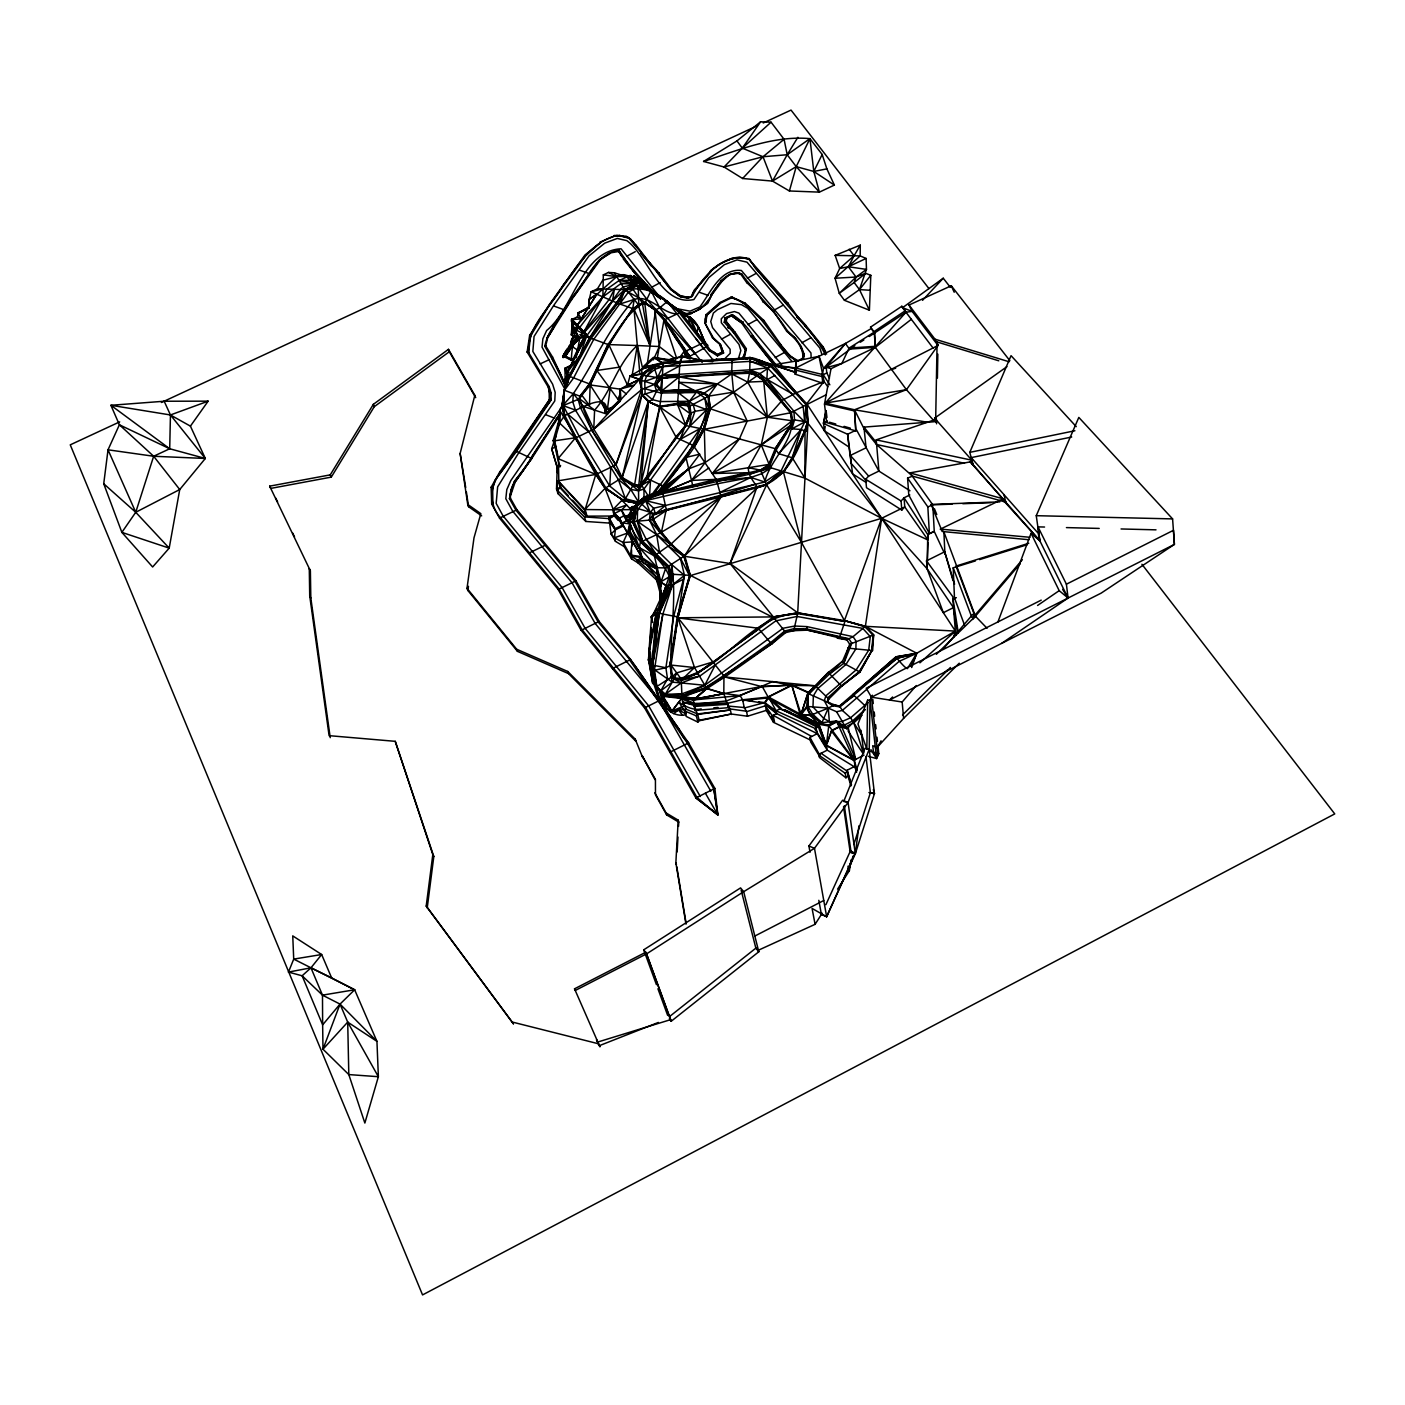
<?xml version="1.0" encoding="UTF-8"?>
<svg xmlns="http://www.w3.org/2000/svg" width="1405" height="1405" viewBox="0 0 1405 1405"><rect width="100%" height="100%" fill="white"/><g stroke="black" fill="none" stroke-linecap="round" stroke-linejoin="round"><path stroke-width="1.5" d="M774.875 375.451L764.619 381.071L757.945 375.188L749.796 371.851L731.654 373.888L704.344 393.084L689.434 401.303L660.192 401.567L652.447 399.67L645.106 393.505L644.737 381.352L662.124 375.381L749.901 369.831L759.227 373.431L791.366 412.455L792.543 420.85L790.558 426.839L776.122 450.039L769.729 465.951L760.263 470.095L748.707 472.73L712.423 473.503L761.264 444.823L791.647 421.166L794.51 419.884L808.015 422.132L806.066 404.605L770.713 366.301L750.358 361.348L662.739 366.652L653.94 366.67L653.237 365.37L641.751 369.058C642.138 377.892 641.084 386.48 641.909 395.033L648.32 401.637L652.447 399.67L656.592 391.029L654.414 384.408L657.505 377.646L653.94 366.67L653.272 365.599L643.508 366.371L653.29 357.414L669.781 359.75L682.584 356.554L703.361 360.804L682.514 356.238L679.757 362.385L678.527 390.766L661.017 391.363L655.784 384.847L639.486 379.684L642.489 373.66L630.002 375.873L642.542 373.993L662.598 362.718L750.094 357.871L796.301 372.343M626.261 393.892L620.22 389.027L633.936 385.427L627.332 385.198L620.237 389.185L619.605 402.058M707.681 345.279L704.853 342.065L683.866 352.075L687.554 357.643L706.416 346.807L707.681 345.261L706.539 344.717C701.13 337.007 698.443 319.392 688.538 317.354C671.45 306.624 657.031 290.185 636.5 285.531L624.733 289.641L597.424 288.833L591.101 291.801L589.239 299.441L589.064 308.204L588.414 307.115L581.301 318.935L571.536 319.532L571.536 321.727L579.65 327.541L602.885 296.877L606.942 289.079L619.113 280.508L630.16 275.468L633.374 277.856L634.322 276.346L638.941 281.755L640.03 281.246L660.613 298.65L661.509 297.579L642.875 284.723L642.506 287.674L635.604 284.196L620.992 283.529L602.885 296.877L577.315 324.959M630.16 275.468L632.127 276.89L633.76 276.118L640.768 281.878L642.665 285.32L636.623 278.594L632.531 280.508L635.481 278.611L639.363 280.859L634.709 283.037L619.113 280.508L632.443 280.122L634.902 284.161L623.118 286.971L620.518 289.43L587.167 335.233L574.241 329.262L571.765 319.304L587.202 335.075L586.798 336.568L589.714 337.709L568.814 376.101C568.287 379.122 566.338 373.221 565.161 379.842L567.251 385.163M703.729 348.967L677.087 313.965C661.158 313.368 650.322 294.207 634.182 299.458C608.804 327.716 594.315 362.718 573.293 393.681L572.836 402.006L575.418 410.067L618.288 479.491L630.722 489.432L638.573 490.749L643.947 489.045L689.767 426.33L690.961 413.228L689.908 406.15L687.466 403.85L677.526 403.885L686.817 404.57L689.012 406.589L708.629 396.175C695.071 386.638 676.56 390.555 661.017 391.363C676.121 391.942 694.86 386.919 707.944 396.509C713.74 435.181 679.388 464.721 658.383 492.681C680.125 468.813 698.513 441.293 706.662 409.68L693.209 404.587L689.434 401.303L659.806 406.414L648.32 401.637L659.753 406.993L661.825 390.889L662.984 363.351L654.08 357.555L662.984 363.351L750.516 358.486L770.713 366.301L773.47 364.878L806.066 404.605L807.295 422.484L805.768 431.353L801.219 429.491L791.928 428.841L789.979 425.891L761.264 444.823L748.444 467.707C747.741 475.487 753.853 481.388 757.471 487.693C786.343 480.211 800.481 448.827 807.295 422.484L881.638 518.305L927.107 568.744L953.451 607.61L957.578 633.304M708.805 467.953L691.506 480.44L664.056 491.89L661.369 490.556L643.648 497.247L630.81 510.524L629.581 530.528L639.415 547.651L654.344 555.871L671.274 543.875L683.884 556.169L689.574 575.839L677.877 617.866L671.098 665.162L681.214 679.159L682.022 697.951L694.263 703.378L727.772 703.273L742.595 699.778L768.553 697.038L791.788 685.412L815.111 685.728L828.23 672.451L841.718 686.272L828.757 698.917L815.128 685.816L724.769 676.964L705.925 687.291L681.074 696.388L664.354 695.387L653.641 683.252L649.479 659.788L651.639 658.717M860.282 245.137L860.194 255.921L835.062 278.243L839.277 293.329L844.44 300.319L869.396 310.206L870.819 275.327L865.62 273.29L856.049 277.031L835.062 278.243L839.681 268.495L854.082 255.763L860.282 245.137L835.15 255.376L839.681 268.495L848.374 266.757L866.112 258.45L866.464 269.391L859.456 289.606L844.44 300.319M620.975 389.255L590.1 384.935L579.861 396.175L564.195 390.168L561.93 406.15L559.822 410.383L559.682 423.116L554.641 440.713L558.4 458.258L558.804 480.738L560.981 487.798L568.182 495.561M659.208 575.312L656.117 578.087L657.013 581.582L657.979 581.319L638.098 562.966L631.548 558.856L624.277 546.65L615.478 541.364L614.477 537.816L615.337 529.826L610.402 523.152L585.832 521.466L557.961 493.594L558.013 489.449M861.757 735.272L850.587 717.779L842.315 710.421L839.558 706.065L834.447 704.906L828.265 708.102L821.907 722.732L812.757 714.249L807.928 706.504L808.174 692.7L791.788 685.412L772.592 681.601L740.066 695.615L693.403 699.953L682.022 697.951L671.713 711.387L662.826 695.756L681.618 697.266L693.403 699.953L695.018 710.473L728.651 707.646L723.803 693.666L706.75 688.626L694.509 667.533L671.063 665.074L665.882 667.744L654.888 665.584C646.476 672.029 653.132 653.026 649.426 650.743L656.539 613.353L669.237 576.419C661.211 555.133 635.991 545.807 629.826 522.853L635.921 505.624L634.129 521.536L642.647 541.241L669.096 566.426L671.59 575.365L670.817 584.779L659.226 613.405L651.955 667.041L659.208 700.638L644.579 707.927L581.108 630.265L558.119 589.415L499.495 518.059L491.68 504.009L491.135 487.254L499.934 471.623L500.584 472.66C489.66 485.972 488.501 504.571 500.496 517.672L559.137 589.029L582.144 629.844L645.615 707.4L696.933 797.443L717.867 814.988L695.861 797.899L644.561 707.839L645.615 707.4M807.295 422.484L805.03 430.281L804.907 478.122L881.638 518.305L928.073 540.064L904.75 506.906L904.065 497.792L909.808 494.964M818.816 900.306L821.398 914.497L826.649 916.727L855.329 853.748L874.454 793.632L869.221 749.234L866.832 749.058L867.675 700.129L870.029 700.305L872.347 695.194M656.434 984.677L643.701 949.833L740.576 887.89L743.667 891.683L758.788 951.782L671.274 1021.207L645.896 952.186L574.522 988.821L575.33 990.437L646.739 953.767L743.667 891.683L814.479 848.304L848.058 802.431L869.221 749.234L870.029 700.305L876.615 758.612L868.237 756.276M935.66 420.394L937.1 341.977L998.779 360.804M937.398 378.103L937.838 354.165M169.706 448.757L110.907 405.29L170.444 414.967L190.413 426.137L205.323 458.469L153.654 456.256L135.741 512.281L108.027 449.811L153.654 456.256L169.706 448.757L170.444 414.967L164.174 401.233L110.907 405.29L119.39 424.784L153.654 456.256L179.735 489.537L169.197 548.126L152.636 566.988L121.866 532.372L103.724 483.759L108.027 449.811L119.39 424.784L169.706 448.757L205.323 458.469L179.735 489.537L135.741 512.281L121.866 532.372L169.197 548.126L135.741 512.281L103.724 483.759M657.136 358.784L663.933 320.094L680.617 312.314L667.287 301.443L651.007 290.8L636.518 285.637L625.207 290.361L617.62 303.252L591.136 338.412L586.5 335.76C583.514 332.423 569.429 373.361 577.683 349.669C569.165 347.211 569.06 336.585 577.244 334.952L574.223 329.42L579.071 327.418L583.865 331.861L602.885 296.877L603.325 274.853L608.488 272.43L614.336 272.781L630.898 278.032L634.34 276.399L643.121 285.935L644.315 285.373L652.341 292.345L648.653 289.5C654.396 293.803 650.006 288.359 651.621 293.259M659.788 601.656L660.473 582.021L666.058 585.622L670.817 584.779L670.431 575.839L667.515 567.111L641.33 541.786L642.647 541.241L637.29 521.237L637.624 508.505L635.921 505.624L632.443 521.694L641.365 541.873L667.533 567.198L656.627 554.852L646.265 539.485L637.29 521.237L650.287 512.597L653.641 508.241L764.794 482.038L781.11 470.886L804.696 421.957L806.066 404.605L824.015 381.405L819.01 356.29L845.406 343.47L871.258 328.559L874.63 333.108L875.315 347.351L906.436 389.694L933.71 420.569M956.278 635.078L955.382 631.091L806.962 404.06L771.538 365.809L759.016 360.154L796.055 372.729L795.142 374.169L822.856 383.249L824.015 381.405L827.808 386.779M557.961 493.594L556.52 488.993L557.205 467.461L560.665 465.81M585.832 521.466L584.498 516.935L556.802 489.818L557.065 481.213M557.346 472.607L557.486 468.304L551.673 448.792L555.888 436.375M795.142 374.169L795.95 361.032L819.01 356.29L823.558 368.373L822.048 376.522L822.856 383.249M954.592 584.199L944.687 551.779L926.492 560.841L952.836 596.756L953.451 607.61L943.335 612.685L927.107 568.744L927.757 534.638L904.065 497.792L901.097 501.005L901.782 510.103L866.516 487.728L865.673 479.263L868.659 476.102L878.898 471.079L909.966 490.767M927.107 568.744L928.003 542.119M660.332 601.726L661.017 582.091L665.777 567.954L684.744 555.748L721.187 496.79L766.252 484.251L783.797 472.168L792.192 457.749L805.03 430.281L792.648 458.381L804.907 478.122L770.959 467.812L749.673 474.205L663.213 493.594L645.018 499.548L636.518 506.678L644.298 498.318L664.056 491.89L688.713 468.831L699.795 454.166L685.956 457.415L692.63 485.111M781.11 470.886L766.656 484.848L760.966 471.255L769.729 465.951L761.264 444.823L767.376 417.215L747.706 382.107L749.796 371.851L661.966 377.717L660.613 388.992L654.414 384.408L641.523 389.677L593.753 429.192L575.33 438.114L563.774 415.792L562.088 406.256L573.293 393.681L578.122 399.477L580.476 407.661L591.804 430.229L620.834 478.262L622.116 477.542L648.302 401.549L659.735 406.906L677.473 404.517L678.597 389.852L661.825 390.889L655.784 384.847L659.419 378.244L731.671 373.993L732.128 359.68L679.757 362.385C665.162 361.436 647.389 365.581 640.891 380.123L639.451 379.578L627.332 385.233L639.38 379.455L642.103 389.519L641.892 394.946L622.152 477.63L605.081 488.325L584.533 509.927L586.359 516.144L614.406 516.039L619.412 518.094L627.368 533.11L623.153 542.523L624.277 546.65M585.13 336.814L581.81 337.288L580.195 334.706L586.798 336.568L579.756 338.254L572.66 345.648C568.147 380.421 577.385 342.539 586.623 335.865L589.714 337.709M678.545 826.386L678.773 822.118L666.69 814.935L655.468 794.791L655.433 779.459L642.085 755.627L655.011 779.652M573.135 364.58L564.951 368.338L565.161 379.842L567.813 377.084L566.724 373.203L586.5 335.76M570.764 343.997L564.511 355.711L572.555 360.822L564.863 357.028L564.511 355.711L577.016 339.729L576.085 337.586L571.291 334.882L571.8 328.454C574.996 332.212 586.869 324.011 572.994 328.313L574.627 330.93L574.399 337.499L571.817 335.11L573.381 329.718L572.028 327.558L574.364 329.244L579.756 338.254L576.226 357.678M578.579 327.716L574.241 329.262L572.994 328.313L571.817 335.11L578.579 327.716L572.994 328.313L573.381 329.718L572.028 327.558M622.152 477.63L615.934 464.739L593.753 429.192L594.614 410.12C612.264 390.379 617.164 363.386 637.308 345.525L659.279 346.526L675.77 359.329M694.86 353.867L646.932 299.388L633.778 281.808L630.441 280.262L630.898 277.944L629.071 275.977L623.89 274.678L619.342 274.765L616.725 276.627L596.985 294.33L589.239 299.441L588.607 307.467L578.105 313.368L577.455 316.828L571.782 319.497L571.817 335.11M630.898 278.032L632.531 280.508L630.459 280.315M632.092 545.895C633.901 537.975 627.157 530.44 630.301 522.432L628.825 519.973L631.46 518.691L630.81 510.524L633.374 509.646L634.902 506.116L629.949 508.487L631.741 512.421L629.949 508.487L631.741 509.418L628.79 515.073L629.932 518.357L625.576 516.759L629.299 514.599M586.869 336.498L583.707 332.88L587.202 335.075M805.75 431.247L807.998 422.044L797.654 613.616C747.811 615.197 722.381 674.769 674.031 678.984L671.239 677.052C668.692 639.819 677.509 601.516 671.608 564.529L646.265 539.485L640.329 542.277L639.415 547.651L642.067 557.644L657.171 567.69L665.777 567.954M677.157 851.939L677.965 837.029M771.556 365.897L756.803 375.732L749.69 373.115L750.059 357.432L732.093 359.241L732.497 360.224L750.077 357.783L771.556 365.897L758.911 360.277M642.243 501.128L638.643 502.252L625.401 498.722L609.752 486.077L610.789 467.321M685.939 923.946L675.858 862.793L678.194 820.151L666.093 812.951L654.853 792.771M661.825 390.889L679.089 376.891L717.305 383.986L733.568 392.153L767.376 417.215L781.9 400.653L766.867 379.262L767.499 367.847L750.358 361.348M563.493 402.129L564.318 390.186L563.265 405.694L564.722 415.336L576.278 437.658L605.854 487.957L622.731 500.004L638.66 503.289L635.938 506.222M563.721 400.144L564.318 390.186L568.621 375.978L566.514 373.309L586.623 335.865L576.717 338.623C557.293 373.186 559.102 352.023 576.981 341.134L576.717 338.623L578.737 336.779M492.892 504.026L491.68 504.009L492.892 504.026L492.646 487.64L495.227 479.983L516.46 451.497L550.83 400.337L551.217 393.119L549.144 386.603L528.596 352.514C527.015 325.837 551.427 306.764 563.265 285.057C578.087 265.896 591.329 241.66 616.83 235.496L628.14 237.392C642.77 254.182 656.855 271.92 670.712 289.43L680.406 296.718L684.551 296.666L688.116 298.317L688.169 297.28L680.933 296.051L671.274 289.044L658.822 272.746L658.084 273.431L670.712 289.43L680.406 296.718L688.116 298.317L692.244 296.35C702.166 276.539 724.365 251.987 748.97 259.205C773.312 290.782 801.359 319.409 825.279 351.197L825.332 354.921C818.694 340.642 807.682 327.892 796.6 316.95L797.601 316.582L806.031 325.679L823.277 347.035L822.171 347.527L823.26 346.947L826.632 354.042M791.735 685.078L768.482 696.722L764.636 702.623L744.351 707.997L742.595 699.778L740.014 695.387L762.177 686.501L791.735 685.078L762.23 686.729L724.769 676.964L706.768 688.713L693.403 699.953L723.803 693.666L723.961 675.665L770.678 642.542L784.798 630.986L794.194 628.597L806.488 628.878L848.883 638.748L851.799 643.209L843.808 663.336L829.301 674.189L808.894 693.912L808.086 692.173L791.7 684.885L800.411 715.356M649.549 495.965L650.515 480.053L638.555 487.166L633.058 485.392L620.834 478.262L630.722 489.432L638.643 502.252L622.731 500.004L605.063 488.238L595.79 474.433L557.609 458.452L553.851 440.907L576.278 437.658L559.699 410.348L561.93 406.115L579.492 398.844L589.415 383.881L608.945 344.857L632.742 308.661L642.243 302.725L645.264 302.725L668.288 318.777L694.702 353.059M848.234 648.162L849.691 644.175L851.799 643.209L848.234 648.162L872.663 650.585L873.611 634.849L865.375 626.314L844.44 620.606L797.794 612.861L773.417 616.918L677.842 617.779L684.481 575.348L680.301 557.926L656.644 534.638L637.29 521.237M559.647 415.336L531.705 458.574L515.407 450.865L549.267 399.986L549.144 386.603L548.161 386.972L527.103 351.97L528.596 352.514L530.651 335.813L549.706 304.586L585.709 255.657L600.602 242.556L585.042 254.92L549.355 304.516L529.667 335.338L530.651 335.813L529.65 335.251L527.121 352.075L528.596 352.514M911.336 319.304L875.315 347.351L849.481 349.09L845.406 343.47L826.158 367.109L826.825 372.922L823.207 374.678L795.704 368.022L796.214 360.541M609.752 486.077L579.141 436.288L563.265 405.694L564.318 390.186L562.053 406.15L564.722 415.336L559.436 423.151L559.822 410.383M731.584 297.878C745.528 300.775 752.378 312.7 762.827 320.463L763.881 320.498L745.37 303.252L732.514 297.351L720.783 303.006L706.961 315.124L705.925 314.738L720.168 302.409L730.723 297.403C762.739 306.852 771.608 343.962 797.425 361.348L802.835 358.012C803.748 346.736 794.492 337.832 786.624 331.071L787.116 330.474C774.19 309.873 755.802 293.786 741.805 274.045L737.906 272.781C713.441 274.116 714.074 307.238 691.84 312.542C690.716 321.113 652.236 292.258 671.432 305.781C662.616 299.704 677.509 307.994 678.404 310.329L668.183 303.462M563.862 400.443L564.125 396.544M558.154 428.174L559.014 416.284L559.26 424.538M668.236 546.071L683.884 556.169L730.056 563.51L797.794 612.861L794.194 628.597L807.295 630.09L846.776 639.714L849.709 644.263L873.629 634.955L871.89 650.515L859.368 671.362L841.718 686.184L859.86 672.029L871.89 650.515L872.997 635.253L865.375 626.314L881.638 518.305L904.75 506.906L901.782 510.103M568.112 382.546L568.621 375.978L589.415 383.881L602.885 404.552M620.992 283.529L633.304 282.774L637.29 280.139L638.941 281.755L636.623 278.594L635.499 278.682L635.201 281.211L636.5 282.194L642.84 284.706L648.32 289.764L667.252 301.478L677.087 313.965M635.604 284.196L639.293 282.405L646.686 289.167L646.247 287.322M652.57 675.208L649.005 650.515L651.569 616.795L656.117 613.107L659.226 613.405L672.556 584.814L684.481 575.348L671.608 564.529L671.59 575.365L660.034 582.337L661.07 586.394M649.426 650.743L651.2 627.578M651.674 621.256L651.99 617.041L666.602 585.692L660.473 582.021M824.015 381.405L796.582 392.715L780.759 401.11L791.366 412.455L790.453 412.807C798.62 438.448 770.116 458.048 764.794 482.038L750.814 477.454L717.182 480.879L693.403 445.561L657.786 492.4L663.388 486.183L665.039 487.588L664.056 491.89M562.615 356.73L566.918 349.143M566.882 349.652L562.966 356.905L564.775 356.659L567.286 349.336M581.758 311.647L577.894 313.016L588.607 307.467L589.099 299.195L596.862 294.084L577.332 325.17M693.403 445.561L703.273 429.14L775.244 448.652L776.122 450.039L768.763 464.44L712.423 473.503L739.434 438.869L747.197 421.079L733.568 392.153L731.742 372.94L679.107 376.997L679.177 376.083L662.124 375.381L655.784 384.847L661.913 378.173L679.177 376.083L659.419 378.244L656.679 384.408L660.631 389.097L641.909 395.033L615.97 464.827L595.825 474.521L575.295 438.026L559.682 423.116L558.171 423.063L553.113 440.643L554.887 446.456L556.398 446.527L551.673 448.792L558.259 470.833L557.205 467.461M688.116 298.317L688.169 297.28M787.538 304.235L788.135 303.339L787.538 304.235L755.591 268.531L749.058 258.52L739.733 257.027L732.04 258.169L719.659 264.122L710.315 271.024C721.274 261.593 734.481 254.604 748.97 259.205L788.152 303.445L797.619 316.687L806.048 325.784L804.731 326.065L806.048 325.784M614.477 537.816L623.153 542.523L630.757 555.994L642.067 557.644L632.057 540.872L630.757 555.994L637.326 560.103L642.067 557.644L622.907 524.908L614.161 514.897L608.874 517.462L611.122 534.04L614.477 537.816L627.368 533.11L629.581 530.528L630.125 524.451M648.32 496.176L640.873 483.97L648.302 401.549L659.806 406.414L646.915 477.524L638.573 490.749L622.116 477.542L613.318 466.109L615.934 464.739L641.523 389.677M653.518 615.812L656.539 613.353L651.516 667.164L656.574 686.711L665.408 694.14L681.214 682.953L699.953 675.981L775.859 620.852L797.004 616.461L862.775 628.386L870.275 636.623L868.712 650.199L856.277 669.764L825.912 695.809L824.296 700.779L828.265 708.102L829.354 721.608L823.752 718.482L812.986 706.908L813.355 695.897L817.763 688.573L845.968 664.442L855.891 648.917L856.049 641.084L853.046 636.676L806.997 626.63L807.313 630.178L784.798 630.986L771.591 643.947L724.804 677.052L677.245 616.813L657.347 612.966L652.482 670.712L653.606 670.15L652.482 666.778L659.226 613.405L668.745 584.656L659.226 613.405M657.347 612.966L651.955 667.041L662.861 614.09L672.556 584.814L683.462 579.211M684.481 575.348L673.733 616.145L665.882 667.744L651.516 670.923L652.956 683.41L656.855 686.659L653.606 670.15L656.574 686.711L662.826 695.756L682.022 697.951L682.76 702.763L693.965 704.256L726.403 700.955L740.066 695.615L723.733 693.438L706.733 688.38L681.636 697.354L664.354 695.387L656.855 686.659L654.484 669.728L662.861 614.09M850.078 648.355L848.216 648.074L842.491 661.281L843.808 663.336L859.86 672.029L841.332 685.675L827.931 697.635L827.457 702.184L832.831 705.802L840.067 706.873L897.022 658.295L916.745 653.255L955.382 631.091L953.451 607.61M635.921 505.624L634.129 521.536L629.826 522.853L639.415 547.651L657.171 567.69L661.298 583.093M648.337 659.77L649.479 659.788L648.548 659.981L650.234 662.475L649.092 662.44L648.337 659.77L649.83 646.739M650.568 640.223L651.305 633.708M638.555 487.166L648.302 401.549L634.674 484.497L638.555 487.166L686.009 425.539L690.961 413.228L689.978 413.597L685.658 425.013L646.95 477.63L647.582 478.666L664.442 486.674L688.713 468.831L705.222 462.473L739.434 438.869M660.315 601.27L661.017 595.351M864.04 755.1L853.783 760.386L826.105 745.423L831.391 731.004L841.314 725.946L848.374 728.334L855.733 759.367L854.187 760.105L826.351 745.194L828.774 725.665L836.748 721.643L854.187 760.105L857.243 770.537M649.092 662.44L649.883 656.082M426.207 906.067L513.405 1023.806L426.207 906.067L432.81 854.626L395.244 741.331L329.104 735.658L309.715 595.861L309.276 568.639L310.382 570.816L310.821 598.021L330.228 737.678M427.225 907.893L433.811 856.523L395.244 741.331M844.335 805.75L851.184 852.817L855.329 853.748L858.929 825.824M631.565 549.935L631.548 558.856M705.907 314.632L704.853 322.851L713.266 337.709L720.519 344.752L723.575 352.971L717.516 355.869L708.805 350.354L679.388 312.876L667.287 301.443L659.77 307.853L654.976 310.119L639.257 298.194L625.207 290.361L614.336 272.781M607.434 409.066L610.156 388.623M580.195 334.706L583.707 333.055L612.527 301.039L624.716 289.553L634.902 284.161M467.004 588.326L516.689 649.25L567.76 671.485L635.218 739.171L635.85 741.225L568.498 673.61L517.497 651.376L467.883 590.504L467.004 588.326L473.994 537.852L480.826 513.633L467.725 504.43L460.138 453.446L474.82 395.314L448.476 349.336L373.344 404.341L330.245 474.872L269.672 486.148L310.382 570.816M467.883 590.504L468.462 586.307M744.281 358.222L742.788 358.012L746.336 348.651L744.281 358.222L742.788 358.012L745.3 353.375L745.159 349.529L733.902 333.108L724.348 322.254L724.945 318.074L732.198 314.632C752.676 326.065 758.805 351.707 776.596 366.319M647.213 364.229L655.731 309.75L644.825 303.445L649.918 345.314L633.971 309.012L616.532 302.865L625.207 290.361C640.381 286.128 655.538 290.905 667.252 301.478L667.656 303.427M562.088 406.256L564.424 390.309L568.797 376.013L566.724 373.203L580.247 355.008L586.623 335.865M646.353 287.832L641.295 283.951M685.816 714.811C668.991 718.078 658.471 701.323 656.574 686.711L672.222 676.578L669.886 665.759L677.245 616.813L689.574 575.839L881.638 518.305L844.44 620.606L864.725 626.735L873.629 634.955M579.492 398.844L579.861 396.175L589.415 383.881L607.926 344.576L632.742 308.661L634.182 299.458L628.404 292.135L633.198 289.535L642.243 302.725L644.86 303.55L651.007 290.659M837.556 889.189L849.358 870.696L851.079 860.071M706.961 315.124L705.696 322.834L705.345 318.865L706.961 315.124L720.185 302.514M672.222 676.578L671.063 665.074L669.886 665.759L677.842 617.779L690.312 575.365L684.727 555.66L757.453 487.605L766.638 484.76L801.359 542.242L844.932 621.432L839.681 637.08L837.415 638.221L846.794 639.802L853.046 636.676L865.375 626.314L955.382 631.091L953.591 637.168M763.776 301.478L774.296 312.314L786.642 331.176L795.616 338.482L801.236 346.438L804.222 354.692L803.625 358.38L797.425 361.348L790.875 357.239L780.495 345.718L781.162 345.138L790.875 357.239M669.886 665.759L677.877 617.866L758.191 628.228L773.417 616.918L797.654 613.616L844.932 621.432L797.794 612.861L773.435 617.006L730.056 563.51L756.996 486.973L666.286 509.576L652.816 514.81L649.444 520.078L656.644 534.638L659.577 552.622M845.406 343.47L823.558 368.373L841.841 363.491L849.094 348.089L874.244 332.107L875.315 347.351L831.005 368.707L824.489 404.078L826.737 422.642L855.821 430.896L854.503 409.768L825.227 403.095L905.979 312.209L912.126 311.401L937.996 345.454L906.436 389.694L854.503 409.768L855.821 430.896M530.844 458.171L560.402 412.93L522.765 471.079L514.441 481.388L515.284 481.687L512.72 485.498L509.488 498.74L515.284 481.687L531.67 458.487L514.441 481.388L510.998 489.625L509.488 498.74L515.969 510.226L574.979 581.301L598.196 621.976L635.007 665.742L657.786 698.531L710.825 791.191M632.18 375.012L637.308 345.525L607.926 344.576L590.135 385.023L578.122 399.477L583.04 406.326L593.771 429.298L591.804 430.229L615.934 464.739M866.112 482.442L852.624 473.924L849.006 447.053L824.454 430.826L825.244 426.523M649.005 650.515L656.117 613.107M698.197 326.715L704.871 342.065L698.232 326.698L697.021 332.809L704.274 341.889M848.216 648.074L843.808 663.336L842.473 661.193L829.301 674.189L828.23 672.451L808.894 693.912L827.457 702.184L828.739 698.829L841.332 685.675M729.739 326.627L726.192 321.464L726.789 318.233L732.198 314.632L736.694 319.339L743.017 322.026L741.664 322.939L731.777 315.967L724.945 318.074L726.49 319.796L724.348 322.254L726.192 321.464L734.938 332.107L733.902 333.108L732.321 329.262L728.053 327.681L729.722 326.522L728.053 327.681M678.878 702.324C684.024 705.626 693.297 711.053 701.2 708.875M671.713 711.387L681.021 699.233M824.454 430.826L823.471 422.887L825.929 410.523M936.573 423.818L936.397 419.164L876.228 439.87L878.898 471.079L856.541 429.912L847.619 434.25L823.558 423.537L826.035 411.191M680.951 296.156L688.187 297.386L692.244 296.35L693.051 292.644L710.912 271.446L694.632 289.693M574.627 330.93L576.928 333.74L576.085 337.586L562.966 356.905M632.338 276.715L633.374 277.856L633.76 276.118L638.046 279.49M578.579 327.558L583.742 332.897M644.07 286.427L644.315 285.373M622.116 477.542L634.691 484.585L638.537 485.55L640.873 483.97L659.735 406.906L677.526 403.885M614.582 250.687L619.148 250.459L620.94 255.306L652.851 292.258L660.789 298.685L634.235 272.43L619.148 250.459C593.981 252.76 586.219 283.986 570.711 299.423C562.984 315.528 548.196 328.296 544.789 346.297L559.875 372.711L565.934 387.2M660.631 298.756L645.158 286.005L618.446 251.513L609.524 253.058L600.04 260.136L571.607 299.686L547.81 337.358L545.702 345.858L552.569 357.098L551.638 357.52L565.741 387.042M853.116 856.031L848.638 870.538L851.325 860.071M650.041 495.772L643.648 497.247L645.018 499.548L662.545 492.435L716.234 479.351C691.646 492.681 638.994 484.391 634.129 521.536L635.938 505.73L639.784 502.323L640.469 503.517L644.298 498.318L662.563 492.54L691.506 480.44L716.234 479.351L721.204 496.878L757.471 487.693M627.368 533.11L629.879 523.924L628.825 519.973M619.728 235.373L613.932 235.619L626.209 236.233L630.143 238.745L619.745 235.46M651.938 672.872L653.641 683.252L659.191 700.551L662.668 704.327L659.858 691.506L672.222 682.163L671.239 677.052L672.205 676.49L674.031 678.984L681.232 680.301L698.25 673.1L773.979 617.866L690.312 575.365L673.698 574.329L670.817 584.779L669.096 566.426L667.515 567.111M789.399 190.975L796.214 166.633L809.947 138.638C773.54 135.284 737.695 150.458 703.589 161.452L724.049 167.002L742.613 178.505L772.504 181.087L789.399 190.975L819.378 192.134L834.377 185.074L826.878 168.863L822.171 154.48L809.947 138.638L787.204 154.726L772.504 181.087L763.003 156.745L742.314 148.157L736.958 140.922L703.589 161.452M571.291 334.882L572.854 329.49M627.403 385.339L629.984 376.101L639.451 379.578L641.541 389.782M738.24 359.241L740.839 350.548L738.995 344.366L721.327 322.764L721.274 318.812L726.526 313.578L734.429 311.559L738.89 313.104L781.619 364.685M558.4 458.258L575.295 438.026L597.265 473.836L595.79 474.433L585.112 509.541L586.939 515.74L584.498 516.935L609.12 518.603L612.65 516.899M628.404 292.135L593.718 339.36L573.644 377.927L564.424 390.309L568.621 375.978M662.861 595.825L666.058 585.622M677.245 616.813L690.312 575.365L683.884 556.169L670.536 544.332L656.644 534.638L646.265 539.485M766.252 484.251L783.34 471.571L792.192 457.749L801.219 429.491L778.563 453.657L775.261 448.739L789.979 425.891L790.558 426.839L775.244 448.652L768.781 464.528L760.281 470.201L760.966 471.255L760.263 470.095L748.444 467.707M853.819 844.528L870.38 792.754L866.007 756.803M911.705 667.533L916.745 653.255L899.095 661.421L842.315 710.421L836.59 711.755L828.265 708.102L810.228 715.444L801.061 714.583L808.086 692.173M589.415 383.881L590.135 385.023C604.361 357.327 615.39 322.395 641.822 303.989L642.243 302.725L649.918 345.314L638.274 304.586L634.182 299.458L619.816 304.042L624.716 289.553L636.5 285.531L651.13 290.976L659.77 307.853L668.288 318.777M733.568 392.153L708.629 396.122C701.236 389.009 688.432 392.276 678.369 392.768L689.434 401.303L689.908 406.15L689.978 413.597L680.073 439.396L700.199 428.507L709.244 409.329L757.945 375.188L749.901 369.831L767.499 367.847L803.116 406.027L804.696 421.957L791.928 428.841L794.51 419.884L793.913 411.226L766.867 379.262L759.227 373.431M644.737 381.352L646.493 376.241L653.94 366.67M682.76 702.763L683.058 701.903L693.877 705.38L727.772 703.273L728.651 707.646M568.481 373.8L565.161 379.842L568.797 376.013L569.938 376.522L591.136 338.412M750.516 358.486C752.694 355.869 767.868 364.334 771.538 365.809L795.581 393.312L796.6 392.82M827.264 743.087L831.742 730.372L839.716 726.35M997.831 622.187L1031.042 533.285L1039.823 540.732L1068.063 598.038L1001.625 643.385M511.877 489.853L510.998 489.625L511.877 489.853L510.243 494.174L510.454 498.266M827.931 697.635L828.739 698.829L827.457 702.184L840.067 706.873L839.54 705.977L896.039 656.82L916.745 653.255L910.984 666.462L916.745 653.255L865.375 626.314L844.44 620.606M564.424 390.309L569.938 376.522L589.643 337.78L612.527 301.039L614.354 289.272L609.103 299.564L583.936 331.756M657.364 613.054L668.745 584.656M288.464 972.084L293.715 959.106L292.749 935.888L321.657 954.522L331.633 977.898L354.64 989.77L376.944 1041.368L378.367 1076.704L364.861 1123.052L348.809 1074.579L347.702 1022.12L340.028 1004.101L322.483 995.144L302.128 975.79L288.464 972.084L310.962 967.817L331.633 977.898M568.428 377.506L566.531 378.402L567.497 375.996M620.185 393.716L618.112 398.792L619.5 401.409L608.716 409.909M867.675 700.129L857.946 723.961L866.832 749.058M869.888 701.165L871.539 697.179L1174.404 544.402L1173.509 530.282L1066.413 584.199L1068.063 598.038L1059.194 590.662L1031.042 533.285M784.798 630.986L785.799 632.496L771.608 644.052L758.191 628.228L758.7 629.089L713.16 661.895L676.718 672.907L674.031 678.984L681.214 682.953L704.73 685.289L783.077 628.246L794.791 626.015L806.997 626.63M952.116 504.132L932.815 504.852L909.931 472.888L970.592 461.823L973.05 465.125L969.819 452.357L1011.056 355.658L1076.248 426.646M578.842 336.796L576.911 339.694L571.15 343.364L574.118 336.445M987.065 628.281L975.421 616.215L943.879 531.863L940.384 529.105L1002.309 499.249L1039.823 540.732L1036.258 515.688L1078.812 417.408L1172.595 518.902L1174.404 544.402L1101.204 593.103L889.47 700.024L892.597 696.985M653.448 359.873L659.279 346.526L654.958 310.013L664.864 319.76L689.943 356.571L688.204 357.45L663.933 320.094L689.943 356.571L675.981 338.605L664.864 319.76L663.95 320.182L654.958 310.013L645.264 302.725L638.818 305.412L638.256 288.271M744.966 304.165L745.37 303.252M1041.228 600.128L866.253 688.239L871.451 697.179L877.949 755.609L873.664 753.73L872.733 745.686L877.054 747.565L877.932 745.634L878.81 753.677L876.615 758.612L870.907 749.638M586.359 516.144L560.402 488.185L558.224 481.142L585.112 509.541L612.703 509.822L621.906 500.303L625.401 498.722L633.058 485.392L641.664 485.305L647.582 478.666L675.893 436.85L686.009 425.539L659.735 406.906L676.385 437.693L694.456 446.052L703.273 429.14L709.244 409.329L704.853 398.001L695.089 390.853L678.878 382.283L717.305 383.986L708.629 396.122L710.333 408.802L704.344 429.368L686.009 425.539L690.961 413.228M849.568 850.447L855.083 853.256L826.649 916.727L812.072 908.42L815.093 924.314L758.314 950.254M825.894 904.68L850.113 851.623L843.527 806.663M730.056 563.51L766.638 484.76L756.996 486.973M826.351 745.194L818.694 724.242L828.827 726.016L837.327 721.52L847.373 728.615L839.769 726.701L836.361 720.958L818.413 723.154L826.509 745.142L825.244 745.651L815.286 729.634L817.587 724.681L821.907 722.732L811.423 714.829L812.757 714.249M815.286 729.634L818.096 725.823M653.237 365.37L642.506 373.765L643.297 375.24L657.505 377.646L662.739 366.652L680.178 363.087M654.08 357.555L679.757 362.385L669.781 359.399L682.584 356.203L679.757 362.385L654.15 357.994L641.786 369.287L629.984 376.101M822.171 154.48L813.794 171.445L819.378 192.134L796.214 166.633L787.204 154.726L784.078 139.306L771.064 122.182L760.597 121.778L736.958 140.922M694.614 289.588L691.506 295.823L692.244 296.35M567.234 349.827L569.095 346.227L572.327 345.138L565.161 356.782M848.374 266.757L866.464 269.391L856.049 277.031L839.277 293.329L854.152 282.493L856.049 277.031L848.374 266.757L854.082 255.763L860.194 255.921L866.112 258.45M664.354 695.387L681.074 696.388L704.73 685.289L715.127 665.232M627.877 385.989L608.945 344.857L589.643 337.78L617.62 303.252L624.733 289.641L636.957 286.286L651.007 290.8M660.596 691.225L667.515 678.914L665.882 667.744M570.5 343.189L573.468 336.269M571.15 343.364L572.766 340.432M639.486 379.684L642.542 373.993L653.272 365.599L641.751 369.058M660.754 691.155L664.828 695.159L674.716 677.79L681.249 679.247L698.25 673.1L681.214 679.159L674.031 678.984M877.897 746.336L881.076 740.804M741.805 274.045L737.906 272.781L729.441 274.555L722.1 281.281L711.72 294.874L707.698 303.392C685.254 318.549 712.528 302.549 710.807 294.734L721.222 280.684L729.441 274.555L737.941 273.36L741.138 274.678L746.793 282.721L747.284 281.843L757.576 292.907L763.337 302.268M547.827 337.463L554.132 326.68L546.914 337.885M656.679 384.408L660.157 378.402L661.966 377.717L659.419 378.244M859.368 671.362L859.86 672.117L871.89 650.515M499.934 471.623L500.584 472.66C517.848 448.985 532.881 423.73 550.83 400.337L549.671 392.996L551.217 393.119L549.671 392.996M653.395 494.419L700.199 428.507M659.138 493.12L663.002 486.692L665.039 487.588L688.713 468.831L661.386 491.996M269.672 486.148L270.796 488.396L331.281 477.12L374.292 406.66L449.319 351.724L448.476 349.336M916.763 653.343L907.454 668.587C905.259 668.938 893.914 654.502 897.022 658.295L916.763 653.343L896.039 656.82L853.098 694.509L864.795 705.486M797.899 137.286L787.204 154.726L763.003 156.745L724.049 167.002L742.314 148.157L771.064 122.182M597.424 288.833L602.692 280.298L616.725 276.627L630.827 276.399L635.499 278.682L632.443 280.122M821.855 354.253L819.835 348.019L746.986 262.155L737.045 259.89L724.348 264.667L708.664 277.716L693.894 299.546C660.368 306.553 648.671 256.465 626.823 240.641L617.287 238.446L604.747 243.135L589.029 255.886L553.798 305.289L534.058 336.427L532.846 351.443L552.622 384.18L555.186 392.381L554.782 400.952L518.586 453.025L497.633 486.885L496.176 503.359L503.657 517.022M616.532 302.865L624.733 289.641M588.484 307.221L596.862 294.084M706.416 346.807L707.172 345.612L680.6 312.209L679.388 312.876M815.093 924.314L822.188 913.215M775.261 448.739L789.979 425.996L791.647 421.166L790.453 412.807L704.327 429.28L705.222 462.473L691.506 480.44M549.267 399.986L550.83 400.337L549.267 399.986L499.969 471.729M683.058 701.903L686.026 709.156L684.779 711.035L686.184 716.427L697.899 722.117L696.3 715.83L697.565 713.933L730.337 709.964L697.653 714.46L693.877 705.38M697.899 722.117L699.163 720.238L731.267 714.003L747.53 716.234L767.288 710.069L769.343 713.441M658.769 493.015L663.002 486.692L664.6 489.256M828.265 708.102L807.928 706.504L801.008 714.267L810.228 715.444L806.54 706.768L801.008 714.267L818.553 724.629L780.759 708.752L817.201 727.158M609.928 253.603L599.654 259.591L570.711 299.423L553.149 326.645L554.132 326.68M562.509 405.887L510.805 480.563L506.801 489.643L505.818 498.722L513.334 512.368M742.314 148.157L760.597 121.778M752.606 701.077L742.595 699.778L764.706 703.413L768.623 697.864L762.16 686.395L695.528 698.9L723.803 693.666M514.441 481.388L515.319 481.774L531.67 458.487M190.413 426.137L208.133 401.163L164.174 401.233M636.307 245.489L630.107 238.639L635.921 245.734M571.326 343.628L569.095 346.227M572.66 345.648L565.021 356.255L572.098 359.153L574.118 362.191M679.686 357.485L684.235 351.268L685.306 356.852M810.053 852.273L808.894 846.003L842.596 800.253L848.058 802.431L855.329 853.748L850.113 851.623M651.938 494.542L659.489 484.321M652.693 622.538L651.165 616.883L657.031 609.05M651.165 616.883L655.503 612.352M690.944 318.215L679.669 312.033M617.62 303.252L616.514 302.76L589.678 337.867L571.765 319.304M563.774 415.792C572.959 413.14 610.402 387.973 605.959 412.332C601.498 408.89 610.437 407.713 604.905 409.329L605.274 412.526M870.819 275.327L859.456 289.606L869.396 310.206M310.962 967.817L322.483 995.144L322.641 1024.86L302.128 975.79L310.962 967.817L321.657 954.522L293.715 959.106L354.64 989.77L340.028 1004.101L322.641 1024.86L322.992 1049.219L348.809 1074.579L378.367 1076.704L347.702 1022.12L322.992 1049.219L340.028 1004.101L376.944 1041.368L347.702 1022.12M818.834 724.067L768.553 697.038L767.885 697.811L780.407 709.086L818.202 724.962L821.644 723.838C817.903 720.589 804.925 711.281 807.928 706.504L808.174 692.7L815.111 685.728L808.191 692.788M757.576 292.907L746.775 282.616M800.464 346.666L804.222 354.692L802.852 358.117M943.177 648.987L972.752 614.371L975.421 616.215L936.345 654.308M975.439 560.911L953.205 567.796L971.821 617.234L975.421 616.215L974.701 615.531L1022.348 559.699M877.054 747.565L903.591 718.394L902.168 702.026L916.253 685.535M972.594 619.517L1020.223 563.704M846.846 729.072L865.059 709.718M620.483 399.143L605.994 413.421L606.978 413.808L620.483 399.143L607.926 412.49L615.232 406.01M593.753 429.192L639.38 379.455M733.902 333.108L734.92 332.002L746.354 348.739L745.159 349.529M742.613 178.505L763.003 156.745L784.078 139.306M922.505 300.336L943.247 278.225L950.395 287.375M634.902 506.116L632.988 508.118L632.039 507.468L633.374 509.646L630.81 510.524L631.723 513.984L625.576 516.759L626.63 520.728L629.879 523.924L622.274 522.853L623.135 526.05L615.337 529.826L611.122 534.04L615.478 541.364M850.973 783.867L847.285 771.257L821.047 753.291L819.062 755.31L819.414 757.488L845.933 777.808L847.9 775.771L847.18 770.203L855.048 766.199L856.593 772.293M566.531 378.402L567.813 377.084L564.951 368.338L571.747 365.247M845.933 777.808L845.301 773.294L847.285 771.257M650.937 495.35L657.54 492.136L663.388 486.183M762.722 301.32L774.296 312.314M903.591 718.394L959.229 663.195M902.537 714.952L950.43 667.48M633.269 507.908L639.468 501.813L653.325 515.266L652.5 519.797L632.443 521.694L642.647 541.241L632.426 521.589M663.002 486.692L657.329 492.259L649.742 495.473M658.383 492.488L664.424 486.587M673.645 713.635L684.077 705.802M661.474 297.614L665.513 301.109M671.274 543.875L721.187 496.79L720.221 495.35L666.708 510.208L653.307 515.178L652.5 519.797L660.35 532.846L670.536 544.332L684.744 555.748M841.525 726.631L845.476 726.982L853.766 722.697L861.651 715.285M863.39 753.062L853.766 722.697L861.669 715.373M840.12 725.226L844.3 725.12L852.589 720.941L864.936 709.525M695.405 698.39L681.495 696.757L695.405 698.39L706.627 688.116L681.074 696.388L681.636 697.354M695.51 698.671L706.733 688.38M659.191 700.551L659.156 701.464M605.871 413.369L618.99 401.531M619.306 401.76L607.645 412.28L620.975 399.635L620.237 389.097M919.924 662.826L955.382 631.091M699.953 675.981L681.232 680.301L694.509 667.533L677.877 617.866M868.079 702.658L850.587 717.779L842.034 721.538L835.694 721.573M646.493 376.241L654.8 369.339L662.739 366.652M637.624 508.505L655.415 513.808L665.496 505.449L645.685 500.654L644.315 498.424L639.784 502.323M897.022 658.295L853.098 694.509L853.959 695.932L839.558 706.065M944.072 672.802L947.462 670.027M865.62 273.29L854.152 282.493L859.456 289.606L870.204 290.273M670.132 1016.096L755.855 948.147L741.102 889.962M676.718 672.907L672.205 676.49L674.716 677.79L671.239 677.052M828.248 672.538L842.491 661.281M642.471 284.284L637.308 280.21M565.231 369.357L569.13 366.354M632.794 508.417L638.959 503.675M658.84 272.851L658.084 273.431L655.187 268.987L650.972 265.721L640.926 253.216L658.822 272.746M943.247 278.225L902.554 307.695L933.271 348.3M935.923 421.922L934.624 418.146L1006.911 366.67M826.105 745.423L824.296 741.577M1037.575 605.467L1059.194 590.662M662.545 492.435L666.286 509.576L652.816 514.81L652.5 519.797L666.708 510.208L721.204 496.878L660.35 532.846L649.444 520.078L650.287 512.597L645.685 500.654L717.779 483.671L750.814 477.454L761.826 473.661L770.959 467.812L768.781 464.528M560.402 488.185L560.7 486.973L556.52 488.993M871.258 328.559L870.538 327.137L901.852 306.255L905.277 310.768L905.979 312.209L869.238 336.533M874.244 332.107L874.63 333.108L873.892 331.685L905.277 310.768M771.591 643.947L705.925 687.291L706.75 688.626M854.872 345.665L826.158 367.109L831.005 368.707M860.264 342.24L863.847 339.957M651.586 265.334L636.289 245.401M772.504 181.087L796.214 166.633L813.794 171.445L834.377 185.074M731.777 315.967L741.647 322.851L743.017 322.026M551.638 357.52L552.534 356.993L566.426 386.726M515.969 510.226L516.899 509.664L575.962 580.809L558.154 589.503L559.137 589.029M574.979 581.301L575.945 580.722L599.197 621.484L630.687 659.56L688.573 742.894L669.851 752.29L670.888 751.763M598.196 621.976L599.162 621.396L581.143 630.353L582.144 629.844M613.441 668.095L612.422 668.587L630.652 659.489L629.668 660.069L687.537 743.421L688.555 742.823L714.864 788.398L717.867 814.988L705.38 793.193M580.476 407.661L583.04 406.326L607.469 414.299L600.76 401.268L604.29 406.01M780.759 401.11L790.471 412.894L825.912 394.893M578.105 313.368L588.607 307.467M834.447 704.994L832.831 705.802L828.177 701.815M578.122 399.477L579.457 398.739L594.614 410.12M662.124 375.381L679.967 365.722M579.861 396.175L581.775 395.156L589.468 405.518L590.135 385.023M906.436 389.694L825.227 403.095L937.996 345.454L937.1 341.977M754.836 936.046L823.752 900.5M816.797 730.635L817.271 733.656L809.93 737.379L810.685 741.963L819.607 756.382L819.256 754.204L827.264 750.147L855.118 767.271L856.154 771.327M818.413 723.154L828.388 724.98L836.361 720.958M695.879 797.987L714.864 788.398L713.81 788.925L717.621 814.531L695.861 797.899L696.933 797.443M795.704 368.022L773.259 364.896L796.161 361.015L795.704 368.022L819.01 356.29M810.562 740.101L773.523 722.346L766.34 710.544L765.444 705.977L766.392 705.486L776.649 713.6L817.271 733.656L827.264 750.147L826.509 745.142M766.34 710.544L767.288 710.069M758.63 701.85L764.636 702.623L776.122 710.79L781.057 708.313L768.553 697.038L776.122 710.79L776.649 713.6L772.258 715.795L773.523 722.346M956.331 597.652L953.099 599.268L958.263 632.812M662.826 695.756L667.076 709.525L659.858 691.506L664.337 695.299L681.618 697.266L662.826 695.756L670.361 711.58L681.794 706.943L686.36 713.231M741.664 322.939L751.148 336.673L752.641 335.936L775.63 364.334M795.616 338.482L787.116 330.474M673.698 574.329L670.448 575.927L668.762 584.743L672.556 584.814M724.348 322.254L726.192 321.464M656.644 534.638L661.404 532.319L666.286 509.576L652.816 514.81L653.378 519.376L661.404 532.319M641.312 558.013L639.415 547.651M529.422 552.868L545.087 545.281M630.81 507.872C631.477 512.966 629.247 504.448 634.761 506.959M622.274 522.853L626.63 520.728L623.767 515.969L619.412 518.094L613.564 512.948L619.412 518.094L623.135 526.05L620.641 523.187M823.471 422.887L827.352 420.991M823.558 423.537L827.457 421.658M609.12 518.603L615.337 529.826L615.091 528.684L622.907 524.908M631.864 542.242L629.581 530.528M719.641 492.54L750.814 477.454M685.64 424.925L677.456 404.429L689.908 406.15L686.817 404.57L677.456 404.429L689.978 413.597L694.948 411.314L710.333 408.802L747.197 421.079M756.786 375.644L764.619 381.071L756.803 375.732M556.802 489.818L560.981 487.798M771.433 365.476L773.365 364.545M722.328 352.198L717.586 354.464L710.034 349.81L708.805 350.354L714.355 352.479L717.516 355.869L717.586 354.464L722.328 352.198L723.575 352.971L720.519 344.752L712.458 337.815L704.836 322.764M549.144 386.603L548.178 387.06L549.706 393.084M640.733 281.896L642.208 284.952M577.894 313.016L589.064 308.204M566.514 373.309L568.217 377.594M599.794 242.222L614.09 236.251M119.688 421.869L70.25 444.841L422.554 1294.918L1334.75 813.899L1141.914 564.266M161.399 402.497L757.277 125.748M763.231 122.99L791.033 110.082L928.968 288.64M653.817 494.033L661.369 490.556L663.213 493.594M901.852 306.255L902.554 307.695L912.126 311.401L909.017 305.043L951.273 285.759L1009.879 360.699M846.794 639.802L848.883 638.748L837.415 638.116L839.681 637.08L807.295 630.09M820.467 723.452L821.907 722.732M751.148 336.673L752.641 335.936M657.54 492.136L661.369 490.556M932.92 506.889L934.255 531.424L929.372 533.443L927.844 506.906L932.815 504.852L931.146 504.43L942.228 531.494L1028.917 539.731M929.372 533.443L908.789 495.087L907.595 478.139L912.495 476.119L1005.734 502.129L1003.943 494.595M655.345 555.484L656.627 554.852L641.33 541.786M599.426 1045.636L658.383 1022.436M818.694 724.242L810.228 715.444M828.669 726.069L828.388 724.98M745.985 358.96L750.059 357.432L771.661 365.423M746.002 359.311L750.077 357.783L770.713 366.301L750.077 357.783M500.496 517.672L499.513 518.146L516.935 509.769L510.419 498.178M664.828 695.159L681.091 694.175L704.73 685.289M623.451 259.082L624.575 258.661L623.469 259.187L645.141 285.9L660.613 298.65L653.992 293.61M629.932 518.357L628.79 515.073L631.723 513.984M574.364 329.244L579 327.523L583.707 333.055M208.133 401.163L170.444 414.967L205.323 458.469M792.543 420.85L767.376 417.215L763.74 381.387L764.619 381.071M558.804 480.738L595.79 474.433L605.063 488.238L622.731 500.004M681.249 679.247L698.25 673.1M618.147 520.324L614.406 516.039L612.703 509.822L626.595 505.045L621.519 510.033L614.775 513.317L605.081 488.325M681.495 696.757L706.627 688.116M720.221 495.35L755.223 484.268M974.701 615.531L956.015 566.075L1028.759 543.261M979.601 559.611L1027.371 544.648M653.307 365.686L662.598 362.718L644.368 366.951M598.46 1041.825L670.484 1019.696L671.274 1021.207L669.36 1018.713M695.457 391.415L678.527 390.766L695.071 390.783L717.305 383.986M891.595 369.48L895.67 368.233M711.404 360.681L716.532 359.171L732.11 359.592M642.067 557.644L640.434 558.101L643.595 563.37L655.52 568.164L657.171 567.69L654.344 555.871M643.595 563.37L645.211 562.913M796.6 316.95L797.601 316.582M658.014 575.119L656.17 567.954L657.171 567.69L651.182 565.302M642.384 394.805L648.811 401.409L642.384 394.805L642.103 389.519M717.182 480.879L748.689 472.624L749.673 474.205L760.281 470.201M718.868 360.189L724.875 358.661L730.196 353.322L730.126 349.265L712.528 327.611L710.754 321.534L713.389 313.069L717.551 309.627L730.916 303.462L741.454 304.657L747.671 308.275L791.84 361.296M602.499 288.973L591.101 291.801L616.514 302.76M773.435 617.006L785.817 632.584L795.283 630.283L794.194 628.597L795.283 630.283M652.956 683.41L653.307 679.159M712.44 337.709L720.519 344.752M716.269 479.439L748.689 472.624M969.819 452.357L1074.913 430.755M934.624 418.146L971.154 459.435L973.05 465.125L971.189 457.609L1071.699 437.025M676.42 308.731L685.341 314.07L673.1 306.764M826.878 168.863L813.794 171.445L809.947 138.638M625.436 516.478L629.054 516.074L625.576 516.759M648.548 659.981L652.693 683.427L653.641 683.252L653.167 679.089M670.361 711.58L686.026 709.156L697.565 713.933L699.251 720.765L731.267 714.003M685.324 313.965L692.103 312.946L699.163 309.082M322.483 995.144L354.64 989.77M619.219 367.179L596.897 370.481L619.5 401.409M571.958 322.377L571.87 327.576L579.65 327.541L571.782 321.692M612.721 407.977L606.925 408.75L600.76 401.268M661.931 378.279L657.505 377.646M830.302 722.785L836.8 721.994L844.721 727.579M691.84 312.542L685.341 314.07M685.675 713.652L678.597 710.052L671.818 710.842L666.198 701.411M742.665 700.586L768.623 697.864M713.81 707.804L718.025 707.453M866.674 481.335L851.219 463.457L850.359 455.448L866.077 447.791L863.952 427.102L936.274 421.588M849.094 348.089L874.946 346.332M623.153 542.523L632.619 541.873M677.473 404.517L687.466 403.85L689.995 413.702M694 706.452L727.913 704.344M677.456 404.429L687.466 403.85L686.834 404.658L696.178 392.539L660.894 393.014L644.122 388.553M703.361 360.804L662.545 362.279M610.982 408.539L606.925 408.75L612.703 408.82M731.671 373.993L749.708 373.221L757.945 375.188L749.708 373.221M931.146 504.43L999.851 501.866M962.829 503.728L990.718 502.691M631.249 509.611L612.703 509.822M665.408 694.14L681.091 694.175M835.15 255.376L854.082 255.763L849.164 249.229M1036.258 515.688L1172.595 518.902M1039.156 539.994L1039.823 540.732L1038.014 526.875L1044.565 527.033M1066.43 527.595L1099.202 528.421M1121.05 528.965L1156.016 529.843M553.113 440.643L554.641 440.713M840.102 724.927L844.3 725.12L845.476 726.982L836.59 711.755M695.089 390.853L678.597 389.852M681.214 682.953L672.222 682.163L654.484 669.728M728.545 707.189L728.422 706.1L744.246 707.54L746.564 711.685L766.392 705.486L764.706 703.413M940.384 529.105L1029.865 537.29M704.766 361.05L712.686 361.823M662.721 696.3L681.917 698.496M724.945 318.074L726.807 318.32M603.325 274.853L616.725 276.627L608.488 272.43M628.79 515.073L631.46 518.691M728.422 706.1L730.143 708.963L746.459 711.211L747.53 716.234M803.08 354.64L804.222 354.692M773.224 365.265L795.458 368.409L796.055 372.729M630.195 554.993L641.505 556.661M871.451 697.179L902.168 702.026M927.932 422.325L854.503 409.768L864.286 429.298L876.527 444.507L912.495 476.119M639.029 503.851L621.906 500.303L638.66 503.289L621.941 500.408L631.319 509.787M621.906 500.303L638.66 503.289L638.52 485.463M645.633 287.27L642.717 285.268M868.922 792.543L874.454 793.632L873.348 789.575M869.221 749.234L864.988 748.338L843.72 801.482L848.058 802.431M876.228 439.87L972.945 460.436M964.462 463.281L876.527 444.507L876.193 442.294L863.952 427.102M870.38 792.754L874.454 793.632M824.489 404.078L853.766 410.769M794.563 369.849L822.048 376.522M512.491 1022.102L598.284 1043.722M1004.154 501.708L1005.734 502.129L970.592 461.823M909.931 472.888L1003.275 498.845M870.433 751.341L878.81 753.677M576.717 338.623L577.016 339.729L576.823 333.723L577.244 334.952M829.53 422.255L835.764 424.011M844.071 426.365L850.306 428.139M632.742 308.661L634.006 309.118L639.767 372.448M565.548 371.271L569.007 372.29M778.563 453.657L792.192 457.749M909.017 305.043L934.957 339.167L1009.159 361.788M690.189 359.083L682.514 356.238M680.617 312.314L681.776 314.07L690.083 316.863L697.021 332.809L688.538 317.319L689.539 323.413M715.356 360.154L712.353 359.1L695.738 338.394M638.098 562.966L637.326 560.103L643.244 562.211M630.002 375.873L639.398 379.262M563.265 405.694L575.418 410.067M808.894 846.003L814.479 848.304L826.649 916.727M684.779 711.035L696.3 715.83M785.044 709.982L790.997 712.493M810.896 720.835L818.852 724.172M681.724 698.829L693.965 704.256M776.122 710.79L816.551 729.125M681.776 314.07L688.591 317.302M784.886 710.245L817.482 726.719M731.654 373.888L747.706 382.107L763.74 381.387L781.9 400.653M767.885 697.811L818.202 724.962M577.455 316.828L581.301 318.935L577.929 313.034M811.704 736.466L773.224 715.321L774.489 721.854M791.349 356.8L797.759 360.558M766.867 379.262L793.263 394.436M652.183 291.608L649.426 290.22M865.673 479.263L901.097 501.005M664.547 300.775L677.087 308.731L690.048 311.155L699.901 306.922C710.28 293.276 720.414 267.828 741.401 270.498L810.948 352.954L811.124 357.046M516.46 451.497L515.407 450.865M640.434 558.101L655.52 568.164M819.062 755.31L845.301 773.294M634.41 276.732L636.623 278.594M674.031 307.818L678.615 310.997M467.725 504.43L468.568 506.696L481.669 515.881M649.83 290.185L652.254 291.977M645.826 287.041L642.858 284.758L646.686 289.167M1002.309 499.249L1005.734 502.129M567.567 413.983L588.677 431.739M623.89 274.678L636.518 285.637M637.326 560.103L657.066 577.824L661.246 593.384L660.28 593.63L660.877 595.896L656.117 578.087M764.636 702.623L776.649 713.6M645.685 500.654L653.641 508.241L655.415 513.808M646.634 564.283L658.032 575.277M567.655 370.973L564.951 368.338L567.005 371.693M793.913 411.226L804.696 421.957M631.425 287.762L633.198 289.535M572.52 500.215L586.939 515.74M629.106 276.047L629.897 276.908M558.224 481.142L584.533 509.927M660.578 691.155L664.337 695.299M633.181 276.961L635.218 279.244L634.322 276.346M638.274 282.932L642.506 287.674L640.54 284.319M868.659 476.102L850.359 455.448L847.619 434.25L849.006 447.053M971.189 457.609L1038.137 533.198L1039.823 540.732L970.24 461.946M780.776 401.198L763.758 381.475M671.291 543.963L661.386 532.232L670.536 544.332M513.071 511.631L572.011 582.741L595.176 623.451L658.963 700.761L678.826 728.809L683.287 737.063L688.573 742.894M503.394 516.285L562.105 587.571L585.165 628.369L648.689 705.872L700.287 796.512M751.131 336.585L774.454 365.476M755.855 948.147L758.788 951.782L756.751 948.147M660.965 298.51L621.08 248.79C581.354 250.845 573.416 309.188 546.633 330.509L542.874 338.816L542.031 347.105L564.652 388.764M686.887 343.259L702.201 362.455M646.528 564.564L657.066 577.824M643.701 949.833L646.739 953.767M855.048 766.199L855.118 767.271L854.187 760.105L828.774 725.665M831.391 731.004L853.783 760.386M678.597 710.052L682.584 715.321M870.538 327.137L873.892 331.685M630.178 275.538L630.845 276.469M907.595 478.139L927.844 506.906M763.863 320.393L781.162 345.138M765.444 705.977L772.258 715.795M640.68 282.563L641.997 284.512M716.532 359.171L717.358 360.365M707.172 345.612L710.034 349.81M783.34 471.571L801.359 542.242M571.888 359.259L573.907 362.279M852.589 720.941L853.766 722.785M847.988 730.811L862.898 753.361M823.207 374.678L829.846 384.812M806.488 628.878L807.313 630.178M1062.619 589.362L1068.063 598.038M837.327 721.52L840.313 726.227M770.678 642.542L771.608 644.052M771.398 716.813L773.452 720.168M643.297 375.24L642.489 373.66M630.529 508.013L631.46 509.558M629.879 523.924L621.519 510.033L623.767 515.969M728.528 706.575L730.249 709.437M640.873 483.97L641.664 485.305M647.582 478.666L646.95 477.63M687.537 743.421L713.81 788.925L717.85 814.9M628.825 530.897L638.66 548.02M449.319 351.724L475.628 397.668L474.82 395.314M809.93 737.379L819.256 754.204M608.874 517.462L615.091 528.684M678.984 701.78L681.794 706.943M432.81 854.626L433.811 856.523M680.301 557.926L689.574 575.839M600.971 400.987L605.134 409.048M653.343 519.288L660.35 532.846M309.715 595.861L310.821 598.021M275.643 498.002L277.593 501.831M1038.014 526.875L1066.413 584.199M934.957 339.167L937.996 345.454M826.825 372.922L829.442 378.331M292.644 532.987L294.523 536.886M579.457 398.739L591.804 430.229M944.055 552.428L934.255 531.424L927.757 534.638L927.967 538.256M330.245 474.872L331.281 477.12M951.273 285.759L954.206 292.24M574.522 988.821L599.97 1046.848L596.493 1039.77L599.039 1045.408M841.314 725.946L855.733 759.367M833.024 722.644L833.411 723.329M635.218 739.171L642.717 757.681M934.395 508.698L936.766 514.493M373.344 404.341L374.292 406.66M516.689 649.25L517.497 651.376M618.288 479.491L625.401 498.722M964.691 625.559L954.469 597.845L953.205 567.796M657.926 988.769L667.656 1015.411M460.138 453.446L465.722 487.588M817.587 724.681L825.244 745.651M646.651 954.223L670.484 1019.696M719.781 344.91L722.346 352.304M567.76 671.485L568.498 673.61M663.933 320.094L676.753 358.574M791.7 684.885L800.973 714.056M675.858 862.793L676.455 864.707M944.687 551.779L952.994 580.651M557.609 458.452L560.138 466.846M545.93 414.809L554.747 418.233M553.851 440.907L555.607 446.72M666.093 812.951L666.69 814.935M847.9 775.771L850.938 785.957M540.135 363.93L549.355 359.575M678.194 820.151L678.773 822.118M847.18 770.203L851.5 784.921M554.027 306.097L562.562 309.205M651.516 670.923L655.889 686.869M656.82 576.471L661 592.049M656.17 567.954L660.034 582.337M658.998 578.86L660.034 582.759M629.317 515.143L629.703 516.601M693.209 404.587L694.948 411.314L689.767 426.33L706.662 409.68L704.853 398.001M579.633 270.182L588.115 273.185M853.204 755.96L854.187 760.105M637.308 345.525L642.665 368.496M730.143 708.963L731.373 714.513M626.648 256.325L635.253 251.671M633.163 276.89L633.374 277.856M556.064 448.739L556.977 452.761M641.822 303.989L644.825 303.445M614.161 514.897L614.406 516.039M651.534 287.34L660.21 282.616M704.327 429.28L694.456 446.052L703.273 429.14L710.333 408.802L708.629 396.175M699.479 292.345L708.348 295.436M721.432 339.202L730.266 334.337M649.303 662.651L652.693 683.427M676.806 866.815L686.167 923.682M747.881 324.608L756.68 319.76M801.026 714.337L808.174 692.7L806.54 706.768M747.337 278.225L755.995 273.483M847.988 866.218L848.638 870.538M848.725 866.376L849.358 870.696M466.355 491.838L468.568 506.696M775.191 357.59L784.078 352.655M774.225 310.084L782.971 305.271M806.962 404.06L808.015 422.132M653.114 679.23L653.641 683.252M801.798 342.802L810.632 337.885M648.882 650.849L650.954 667.27M861.002 730.319L863.794 753.027M826.21 411.349L826.965 417.531M926.492 560.841L926.791 563.37M652.219 670.747L652.693 674.927M872.821 699.391L873.278 703.589M874.209 712.001L874.683 716.199M875.614 724.611L876.07 728.809M877.001 737.221L877.458 741.419M694.895 709.402L695.018 710.473M652.306 666.901L652.64 670.993M571.536 319.532L572.169 328.7M943.879 531.863L944.95 554.343M576.928 333.74L577.016 339.729M643.947 489.045L644.034 498.635M791.647 421.166L790.558 426.839L791.665 421.272M619.148 250.459L618.463 251.618L619.148 250.459M641.734 499.337L636.325 504.904L641.734 499.337M771.521 359.592L770.59 360.699L771.521 359.592M638.274 304.586L634.006 309.118L638.274 304.586M699.075 328.032L690.066 316.898L699.093 328.032M713.16 661.895L697.986 672.644L713.178 661.983M545.684 345.771L544.789 346.297L545.702 345.858M634.674 484.497L633.058 485.392L634.691 484.585M646.827 285.215L645.158 286.005L646.827 285.215M732.514 297.351L730.723 297.403L732.514 297.351M711.703 294.769L710.807 294.734L711.72 294.874M571.572 299.581L571.607 299.686M492.646 487.64L491.153 487.359L492.646 487.64M722.082 281.176L721.222 280.684L722.1 281.281"/></g></svg>
